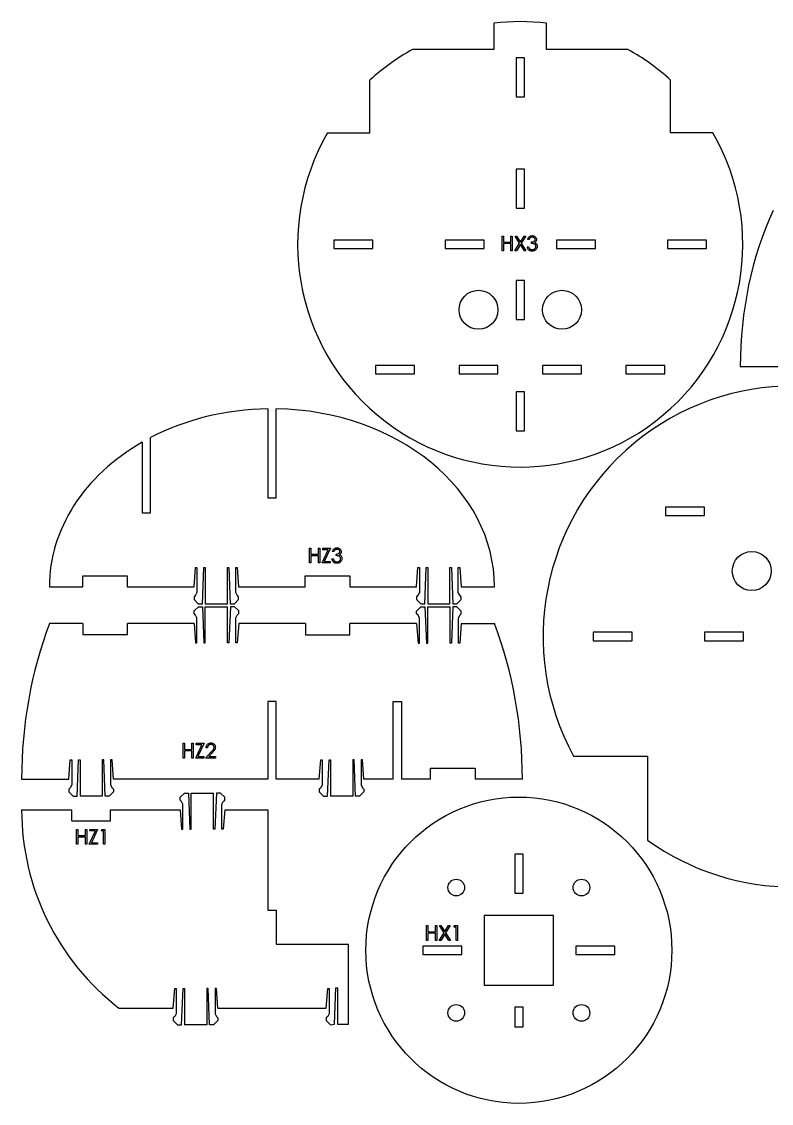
# Model space of a CAD drawing. Header units: millimetres. Extents: x 10 to 559, y -26 to 362.
# Drawn here: x 9.6 to 279.2, y -26.1 to 362.4 of the extents above; entities that cross this region are included whole.
import ezdxf

# ---------------------------------------------------------------- set-up
doc = ezdxf.new("R2010")
doc.units = ezdxf.units.MM
doc.layers.add('graveren', color=5, linetype='Continuous')
doc.layers.add('snijden', color=1, linetype='Continuous')

msp = doc.modelspace()

# ---------------------------------------------------------------- linework, layer by layer
at = {"layer": 'graveren', "linetype": 'Continuous', "flags": 128}
for points in [[(182.37, 285.43), (182.85, 285.43), (182.85, 285.43), (182.85, 283.26), (182.85, 283.26), (185.56, 283.26), (185.56, 283.26), (185.56, 285.43), (185.56, 285.43), (186.04, 285.43), (186.04, 285.43), (186.04, 280.14), (186.04, 280.14), (185.56, 280.14), (185.56, 280.14), (185.56, 282.72), (185.56, 282.72), (182.85, 282.72), (182.85, 282.72), (182.85, 280.14), (182.85, 280.14), (182.37, 280.14), (182.37, 280.14), (182.37, 285.43)], [(187.02, 285.43), (187.57, 285.43), (187.57, 285.43), (188.95, 283.27), (188.95, 283.27), (190.34, 285.43), (190.34, 285.43), (190.89, 285.43), (190.89, 285.43), (189.23, 282.84), (189.23, 282.84), (190.95, 280.14), (190.95, 280.14), (190.41, 280.14), (190.41, 280.14), (188.95, 282.41), (188.95, 282.41), (187.5, 280.14), (187.5, 280.14), (186.95, 280.14), (186.95, 280.14), (188.68, 282.84), (188.68, 282.84), (187.02, 285.43)], [(192.07, 284.21), (191.6, 284.21), (191.6, 284.21), (191.64, 284.37), (191.69, 284.52), (191.75, 284.66), (191.82, 284.79), (191.89, 284.91), (191.98, 285.02), (192.07, 285.12), (192.17, 285.21), (192.28, 285.3), (192.39, 285.37), (192.51, 285.43), (192.63, 285.48), (192.76, 285.52), (192.9, 285.54), (193.03, 285.56), (193.17, 285.57), (193.17, 285.57), (193.38, 285.56), (193.58, 285.52), (193.77, 285.46), (193.96, 285.38), (194.13, 285.27), (194.28, 285.15), (194.41, 285.02), (194.52, 284.87), (194.61, 284.7), (194.67, 284.54), (194.71, 284.37), (194.72, 284.19), (194.72, 284.19), (194.71, 284.02), (194.68, 283.87), (194.63, 283.72), (194.57, 283.58), (194.48, 283.44), (194.37, 283.32), (194.25, 283.21), (194.1, 283.1), (194.1, 283.1), (194.27, 283.02), (194.42, 282.91), (194.56, 282.79), (194.68, 282.65), (194.68, 282.65), (194.75, 282.55), (194.81, 282.44), (194.87, 282.32), (194.91, 282.21), (194.95, 282.09), (194.97, 281.97), (194.99, 281.84), (194.99, 281.71), (194.99, 281.71), (194.98, 281.49), (194.93, 281.27), (194.86, 281.06), (194.75, 280.86), (194.62, 280.66), (194.47, 280.5), (194.29, 280.35), (194.09, 280.23), (193.88, 280.13), (193.65, 280.06), (193.41, 280.02), (193.16, 280), (193.16, 280), (192.99, 280.01), (192.83, 280.03), (192.67, 280.06), (192.52, 280.1), (192.38, 280.16), (192.25, 280.23), (192.12, 280.31), (192, 280.4), (191.89, 280.51), (191.79, 280.62), (191.7, 280.75), (191.62, 280.89), (191.55, 281.04), (191.49, 281.2), (191.44, 281.38), (191.4, 281.56), (191.4, 281.56), (191.87, 281.56), (191.87, 281.56), (191.91, 281.44), (191.95, 281.33), (192, 281.22), (192.05, 281.13), (192.1, 281.04), (192.16, 280.96), (192.22, 280.89), (192.29, 280.83), (192.29, 280.83), (192.38, 280.77), (192.47, 280.71), (192.57, 280.66), (192.68, 280.62), (192.79, 280.59), (192.91, 280.56), (193.04, 280.55), (193.17, 280.55), (193.17, 280.55), (193.32, 280.55), (193.46, 280.57), (193.59, 280.59), (193.72, 280.63), (193.84, 280.68), (193.95, 280.74), (194.05, 280.8), (194.15, 280.88), (194.23, 280.97), (194.31, 281.06), (194.37, 281.15), (194.42, 281.25), (194.46, 281.34), (194.49, 281.45), (194.51, 281.56), (194.52, 281.67), (194.52, 281.67), (194.5, 281.81), (194.47, 281.96), (194.41, 282.09), (194.33, 282.23), (194.23, 282.35), (194.12, 282.46), (193.99, 282.55), (193.84, 282.62), (193.76, 282.65), (193.67, 282.68), (193.56, 282.71), (193.45, 282.73), (193.32, 282.75), (193.19, 282.76), (193.04, 282.78), (192.89, 282.79), (192.89, 282.79), (192.89, 283.33), (192.89, 283.33), (193.08, 283.34), (193.27, 283.36), (193.45, 283.4), (193.62, 283.45), (193.77, 283.52), (193.9, 283.6), (194.01, 283.68), (194.1, 283.77), (194.16, 283.87), (194.21, 283.97), (194.24, 284.08), (194.25, 284.19), (194.25, 284.19), (194.24, 284.28), (194.23, 284.36), (194.2, 284.43), (194.17, 284.51), (194.13, 284.58), (194.08, 284.65), (194.01, 284.71), (193.94, 284.78), (193.87, 284.84), (193.78, 284.89), (193.69, 284.93), (193.6, 284.96), (193.5, 284.99), (193.4, 285.01), (193.29, 285.02), (193.18, 285.02), (193.18, 285.02), (193, 285.01), (192.83, 284.98), (192.68, 284.92), (192.53, 284.84), (192.47, 284.79), (192.4, 284.73), (192.34, 284.66), (192.28, 284.59), (192.23, 284.51), (192.17, 284.42), (192.12, 284.32), (192.07, 284.21)], [(113.13, 173.31), (113.61, 173.31), (113.61, 173.31), (113.61, 171.14), (113.61, 171.14), (116.32, 171.14), (116.32, 171.14), (116.32, 173.31), (116.32, 173.31), (116.79, 173.31), (116.79, 173.31), (116.79, 168.02), (116.79, 168.02), (116.32, 168.02), (116.32, 168.02), (116.32, 170.59), (116.32, 170.59), (113.61, 170.59), (113.61, 170.59), (113.61, 168.02), (113.61, 168.02), (113.13, 168.02), (113.13, 168.02), (113.13, 173.31)], [(117.88, 172.77), (117.88, 173.31), (117.88, 173.31), (120.66, 173.31), (120.66, 173.31), (118.44, 168.56), (118.44, 168.56), (120.59, 168.56), (120.59, 168.56), (120.59, 168.02), (120.59, 168.02), (117.68, 168.02), (117.68, 168.02), (119.9, 172.77), (119.9, 172.77), (117.88, 172.77)], [(121.88, 172.09), (121.41, 172.09), (121.41, 172.09), (121.45, 172.25), (121.5, 172.39), (121.56, 172.53), (121.63, 172.66), (121.7, 172.79), (121.79, 172.9), (121.88, 173), (121.98, 173.09), (122.09, 173.17), (122.2, 173.25), (122.32, 173.31), (122.44, 173.36), (122.57, 173.39), (122.7, 173.42), (122.84, 173.44), (122.98, 173.44), (122.98, 173.44), (123.19, 173.43), (123.39, 173.4), (123.58, 173.34), (123.77, 173.25), (123.94, 173.15), (124.09, 173.03), (124.22, 172.89), (124.33, 172.74), (124.42, 172.58), (124.48, 172.41), (124.52, 172.24), (124.53, 172.07), (124.53, 172.07), (124.52, 171.9), (124.49, 171.74), (124.44, 171.59), (124.37, 171.45), (124.29, 171.32), (124.18, 171.2), (124.06, 171.09), (123.91, 170.98), (123.91, 170.98), (124.08, 170.89), (124.23, 170.79), (124.36, 170.67), (124.48, 170.53), (124.48, 170.53), (124.56, 170.42), (124.62, 170.31), (124.68, 170.2), (124.72, 170.08), (124.75, 169.96), (124.78, 169.84), (124.79, 169.72), (124.8, 169.59), (124.8, 169.59), (124.78, 169.37), (124.74, 169.15), (124.66, 168.94), (124.56, 168.73), (124.43, 168.54), (124.27, 168.37), (124.1, 168.23), (123.9, 168.1), (123.69, 168.01), (123.46, 167.94), (123.22, 167.89), (122.97, 167.88), (122.97, 167.88), (122.8, 167.89), (122.64, 167.91), (122.48, 167.94), (122.33, 167.98), (122.19, 168.04), (122.06, 168.1), (121.93, 168.18), (121.81, 168.28), (121.7, 168.38), (121.6, 168.5), (121.51, 168.63), (121.43, 168.77), (121.36, 168.92), (121.3, 169.08), (121.24, 169.25), (121.2, 169.44), (121.2, 169.44), (121.68, 169.44), (121.68, 169.44), (121.72, 169.32), (121.76, 169.21), (121.8, 169.1), (121.85, 169.01), (121.91, 168.92), (121.97, 168.84), (122.03, 168.77), (122.09, 168.71), (122.09, 168.71), (122.18, 168.64), (122.28, 168.58), (122.38, 168.53), (122.49, 168.5), (122.6, 168.46), (122.72, 168.44), (122.85, 168.43), (122.98, 168.42), (122.98, 168.42), (123.13, 168.43), (123.27, 168.44), (123.4, 168.47), (123.53, 168.51), (123.64, 168.55), (123.76, 168.61), (123.86, 168.68), (123.95, 168.76), (124.04, 168.84), (124.12, 168.93), (124.18, 169.03), (124.23, 169.12), (124.27, 169.22), (124.3, 169.33), (124.32, 169.43), (124.32, 169.54), (124.32, 169.54), (124.31, 169.69), (124.28, 169.83), (124.22, 169.97), (124.14, 170.1), (124.04, 170.23), (123.93, 170.33), (123.8, 170.42), (123.65, 170.5), (123.57, 170.53), (123.47, 170.56), (123.37, 170.58), (123.26, 170.61), (123.13, 170.62), (123, 170.64), (122.85, 170.65), (122.7, 170.66), (122.7, 170.66), (122.7, 171.21), (122.7, 171.21), (122.89, 171.21), (123.08, 171.24), (123.26, 171.27), (123.43, 171.33), (123.58, 171.4), (123.71, 171.47), (123.82, 171.56), (123.9, 171.65), (123.97, 171.75), (124.02, 171.85), (124.04, 171.96), (124.05, 172.07), (124.05, 172.07), (124.05, 172.15), (124.03, 172.23), (124.01, 172.31), (123.98, 172.39), (123.94, 172.46), (123.88, 172.53), (123.82, 172.59), (123.75, 172.65), (123.67, 172.71), (123.59, 172.76), (123.5, 172.8), (123.41, 172.84), (123.31, 172.87), (123.21, 172.89), (123.1, 172.9), (122.99, 172.9), (122.99, 172.9), (122.81, 172.89), (122.64, 172.85), (122.49, 172.8), (122.34, 172.72), (122.28, 172.66), (122.21, 172.61), (122.15, 172.54), (122.09, 172.47), (122.03, 172.38), (121.98, 172.29), (121.93, 172.19), (121.88, 172.09)], [(67.7, 103.22), (68.17, 103.22), (68.17, 103.22), (68.17, 101.05), (68.17, 101.05), (70.89, 101.05), (70.89, 101.05), (70.89, 103.22), (70.89, 103.22), (71.36, 103.22), (71.36, 103.22), (71.36, 97.93), (71.36, 97.93), (70.89, 97.93), (70.89, 97.93), (70.89, 100.51), (70.89, 100.51), (68.17, 100.51), (68.17, 100.51), (68.17, 97.93), (68.17, 97.93), (67.7, 97.93), (67.7, 97.93), (67.7, 103.22)], [(72.45, 102.68), (72.45, 103.22), (72.45, 103.22), (75.23, 103.22), (75.23, 103.22), (73.01, 98.47), (73.01, 98.47), (75.16, 98.47), (75.16, 98.47), (75.16, 97.93), (75.16, 97.93), (72.24, 97.93), (72.24, 97.93), (74.46, 102.68), (74.46, 102.68), (72.45, 102.68)], [(76.45, 101.59), (75.97, 101.59), (75.97, 101.59), (75.99, 101.78), (76.01, 101.96), (76.06, 102.13), (76.11, 102.3), (76.18, 102.45), (76.27, 102.6), (76.37, 102.73), (76.49, 102.86), (76.61, 102.98), (76.75, 103.08), (76.89, 103.16), (77.04, 103.23), (77.19, 103.29), (77.35, 103.33), (77.52, 103.35), (77.7, 103.36), (77.7, 103.36), (77.87, 103.35), (78.04, 103.33), (78.2, 103.29), (78.35, 103.24), (78.49, 103.17), (78.62, 103.09), (78.74, 103), (78.86, 102.89), (78.96, 102.77), (79.05, 102.64), (79.13, 102.51), (79.19, 102.38), (79.24, 102.24), (79.27, 102.09), (79.29, 101.94), (79.3, 101.78), (79.3, 101.78), (79.28, 101.56), (79.24, 101.35), (79.18, 101.15), (79.08, 100.95), (79.02, 100.84), (78.94, 100.73), (78.86, 100.61), (78.76, 100.49), (78.64, 100.35), (78.52, 100.2), (78.38, 100.05), (78.23, 99.89), (78.23, 99.89), (76.9, 98.47), (76.9, 98.47), (79.37, 98.47), (79.37, 98.47), (79.37, 97.93), (79.37, 97.93), (75.77, 97.93), (75.77, 97.93), (77.82, 100.12), (77.82, 100.12), (77.97, 100.28), (78.11, 100.42), (78.23, 100.56), (78.34, 100.68), (78.43, 100.8), (78.51, 100.9), (78.58, 101), (78.63, 101.08), (78.72, 101.24), (78.78, 101.4), (78.81, 101.57), (78.82, 101.74), (78.82, 101.74), (78.82, 101.85), (78.8, 101.95), (78.78, 102.05), (78.74, 102.15), (78.69, 102.24), (78.64, 102.33), (78.57, 102.42), (78.49, 102.5), (78.4, 102.57), (78.31, 102.64), (78.22, 102.69), (78.12, 102.74), (78.02, 102.77), (77.91, 102.8), (77.79, 102.81), (77.68, 102.82), (77.68, 102.82), (77.55, 102.81), (77.43, 102.8), (77.32, 102.77), (77.21, 102.73), (77.11, 102.69), (77.01, 102.64), (76.92, 102.57), (76.83, 102.49), (76.75, 102.41), (76.68, 102.32), (76.62, 102.22), (76.57, 102.11), (76.52, 101.99), (76.49, 101.87), (76.46, 101.74), (76.45, 101.59)], [(29.4, 72.27), (29.88, 72.27), (29.88, 72.27), (29.88, 70.1), (29.88, 70.1), (32.59, 70.1), (32.59, 70.1), (32.59, 72.27), (32.59, 72.27), (33.07, 72.27), (33.07, 72.27), (33.07, 66.98), (33.07, 66.98), (32.59, 66.98), (32.59, 66.98), (32.59, 69.56), (32.59, 69.56), (29.88, 69.56), (29.88, 69.56), (29.88, 66.98), (29.88, 66.98), (29.4, 66.98), (29.4, 66.98), (29.4, 72.27)], [(34.15, 71.73), (34.15, 72.27), (34.15, 72.27), (36.93, 72.27), (36.93, 72.27), (34.71, 67.52), (34.71, 67.52), (36.87, 67.52), (36.87, 67.52), (36.87, 66.98), (36.87, 66.98), (33.95, 66.98), (33.95, 66.98), (36.17, 71.73), (36.17, 71.73), (34.15, 71.73)], [(38.6, 72.27), (39.58, 72.27), (39.58, 72.27), (39.58, 66.98), (39.58, 66.98), (39.11, 66.98), (39.11, 66.98), (39.11, 71.73), (39.11, 71.73), (38.29, 71.73), (38.29, 71.73), (38.6, 72.27)], [(155.19, 37.73), (155.66, 37.73), (155.66, 37.73), (155.66, 35.56), (155.66, 35.56), (158.37, 35.56), (158.37, 35.56), (158.37, 37.73), (158.37, 37.73), (158.85, 37.73), (158.85, 37.73), (158.85, 32.44), (158.85, 32.44), (158.37, 32.44), (158.37, 32.44), (158.37, 35.02), (158.37, 35.02), (155.66, 35.02), (155.66, 35.02), (155.66, 32.44), (155.66, 32.44), (155.19, 32.44), (155.19, 32.44), (155.19, 37.73)], [(159.83, 37.73), (160.38, 37.73), (160.38, 37.73), (161.77, 35.57), (161.77, 35.57), (163.15, 37.73), (163.15, 37.73), (163.7, 37.73), (163.7, 37.73), (162.04, 35.14), (162.04, 35.14), (163.77, 32.44), (163.77, 32.44), (163.22, 32.44), (163.22, 32.44), (161.77, 34.71), (161.77, 34.71), (160.31, 32.44), (160.31, 32.44), (159.76, 32.44), (159.76, 32.44), (161.49, 35.14), (161.49, 35.14), (159.83, 37.73)], [(165.33, 37.73), (166.31, 37.73), (166.31, 37.73), (166.31, 32.44), (166.31, 32.44), (165.84, 32.44), (165.84, 32.44), (165.84, 37.19), (165.84, 37.19), (165.02, 37.19), (165.02, 37.19), (165.33, 37.73)]]:
    msp.add_lwpolyline(points, dxfattribs=at)
at = {"layer": 'snijden', "linetype": 'Continuous', "lineweight": 25}
for p, q in [((179.38, 361.87), (179.38, 352.44)), ((198.38, 352.44), (198.38, 361.87)), ((179.38, 352.44), (150.15, 352.44)), ((227.61, 352.44), (198.38, 352.44)), ((190.38, 349.44), (187.38, 349.44)), ((187.38, 349.44), (187.38, 335.44)), ((190.38, 335.44), (190.38, 349.44)), ((134.88, 322.44), (134.88, 341.46)), ((242.88, 322.44), (242.88, 341.46)), ((187.38, 335.44), (190.38, 335.44)), ((119.6, 322.44), (134.88, 322.44)), ((258.16, 322.44), (242.88, 322.44)), ((190.38, 309.44), (187.38, 309.44)), ((187.38, 309.44), (187.38, 295.44)), ((190.38, 295.44), (190.38, 309.44)), ((187.38, 295.44), (190.38, 295.44)), ((135.88, 283.94), (121.88, 283.94)), ((121.88, 283.94), (121.88, 280.94)), ((135.88, 280.94), (135.88, 283.94)), ((175.88, 283.94), (161.88, 283.94)), ((161.88, 283.94), (161.88, 280.94)), ((175.88, 280.94), (175.88, 283.94)), ((215.88, 283.94), (201.88, 283.94)), ((201.88, 283.94), (201.88, 280.94)), ((215.88, 280.94), (215.88, 283.94)), ((255.88, 283.94), (241.88, 283.94)), ((241.88, 283.94), (241.88, 280.94)), ((255.88, 280.94), (255.88, 283.94)), ((121.88, 280.94), (135.88, 280.94)), ((161.88, 280.94), (175.88, 280.94)), ((201.88, 280.94), (215.88, 280.94)), ((241.88, 280.94), (255.88, 280.94)), ((190.38, 269.44), (187.38, 269.44)), ((187.38, 269.44), (187.38, 255.44)), ((190.38, 255.44), (190.38, 269.44)), ((187.38, 255.44), (190.38, 255.44)), ((150.88, 238.94), (136.88, 238.94)), ((136.88, 238.94), (136.88, 235.94)), ((150.88, 235.94), (150.88, 238.94)), ((180.88, 238.94), (166.88, 238.94)), ((166.88, 238.94), (166.88, 235.94)), ((180.88, 235.94), (180.88, 238.94)), ((210.88, 238.94), (196.88, 238.94)), ((196.88, 238.94), (196.88, 235.94)), ((210.88, 235.94), (210.88, 238.94)), ((240.88, 238.94), (226.88, 238.94)), ((226.88, 238.94), (226.88, 235.94)), ((240.88, 235.94), (240.88, 238.94)), ((267.98, 238.61), (298.92, 238.61)), ((136.88, 235.94), (150.88, 235.94)), ((166.88, 235.94), (180.88, 235.94)), ((196.88, 235.94), (210.88, 235.94)), ((226.88, 235.94), (240.88, 235.94)), ((190.38, 229.44), (187.38, 229.44)), ((187.38, 229.44), (187.38, 215.44)), ((190.38, 215.44), (190.38, 229.44)), ((98.12, 223.36), (98.12, 191.38)), ((101.12, 191.38), (101.12, 223.36)), ((187.38, 215.44), (190.38, 215.44)), ((52.97, 211.37), (52.97, 186.05)), ((55.97, 186.05), (55.97, 213.01)), ((98.12, 191.38), (101.12, 191.38)), ((255.11, 188.09), (241.11, 188.09)), ((241.11, 188.09), (241.11, 185.09)), ((255.11, 185.09), (255.11, 188.09)), ((52.97, 186.05), (55.97, 186.05)), ((241.11, 185.09), (255.11, 185.09)), ((31.62, 163.38), (47.62, 163.38)), ((31.62, 159.38), (31.62, 163.38)), ((47.62, 163.38), (47.62, 159.38)), ((71.62, 159.38), (72.12, 166.38)), ((72.12, 166.38), (72.62, 166.38)), ((72.62, 166.38), (72.62, 157.38)), ((74.62, 153.38), (75.12, 166.38)), ((75.12, 166.38), (75.62, 166.38)), ((75.62, 166.38), (75.62, 153.38)), ((83.62, 166.38), (84.12, 166.38)), ((83.62, 153.38), (83.62, 166.38)), ((84.12, 166.38), (84.62, 153.38)), ((86.62, 166.38), (87.12, 166.38)), ((86.62, 157.38), (86.62, 166.38)), ((87.12, 166.38), (87.62, 159.38)), ((111.62, 163.38), (127.62, 163.38)), ((111.62, 159.38), (111.62, 163.38)), ((127.62, 163.38), (127.62, 159.38)), ((151.62, 159.38), (152.12, 166.38)), ((152.12, 166.38), (152.62, 166.38)), ((152.62, 166.38), (152.62, 157.38)), ((154.62, 153.38), (155.12, 166.38)), ((155.12, 166.38), (155.62, 166.38)), ((155.62, 166.38), (155.62, 153.38)), ((163.62, 166.38), (164.12, 166.38)), ((163.62, 153.38), (163.62, 166.38)), ((164.12, 166.38), (164.62, 153.38)), ((166.62, 166.38), (167.12, 166.38)), ((166.62, 157.38), (166.62, 166.38)), ((167.12, 166.38), (167.62, 159.38)), ((19.62, 159.38), (31.62, 159.38)), ((47.62, 159.38), (71.62, 159.38)), ((87.62, 159.38), (111.62, 159.38)), ((127.62, 159.38), (151.62, 159.38)), ((167.62, 159.38), (179.62, 159.38)), ((72.12, 156.38), (71.62, 155.88)), ((71.62, 155.88), (71.62, 154.88)), ((72.62, 157.38), (72.12, 156.38)), ((87.12, 156.38), (86.62, 157.38)), ((87.62, 155.88), (87.12, 156.38)), ((87.62, 154.88), (87.62, 155.88)), ((152.12, 156.38), (151.62, 155.88)), ((151.62, 155.88), (151.62, 154.88)), ((152.62, 157.38), (152.12, 156.38)), ((167.12, 156.38), (166.62, 157.38)), ((167.62, 155.88), (167.12, 156.38)), ((167.62, 154.88), (167.62, 155.88)), ((71.62, 154.88), (73.12, 153.38)), ((71.68, 150.79), (73.18, 152.29)), ((73.12, 153.38), (74.62, 153.38)), ((73.18, 152.29), (74.68, 152.29)), ((74.68, 152.29), (75.18, 139.29)), ((75.62, 153.38), (83.62, 153.38)), ((75.68, 139.29), (75.68, 152.29)), ((75.68, 152.29), (83.68, 152.29)), ((83.68, 139.29), (83.68, 152.29)), ((84.68, 152.29), (84.18, 139.29)), ((84.62, 153.38), (86.12, 153.38)), ((86.18, 152.29), (84.68, 152.29)), ((86.12, 153.38), (87.62, 154.88)), ((87.68, 150.79), (86.18, 152.29)), ((151.62, 154.88), (153.12, 153.38)), ((151.64, 150.72), (153.14, 152.22)), ((153.12, 153.38), (154.62, 153.38)), ((153.14, 152.22), (154.64, 152.22)), ((154.64, 152.22), (155.14, 139.22)), ((155.62, 153.38), (163.62, 153.38)), ((155.64, 139.22), (155.64, 152.22)), ((155.64, 152.22), (163.64, 152.22)), ((163.64, 139.22), (163.64, 152.22)), ((164.64, 152.22), (164.14, 139.22)), ((164.62, 153.38), (166.12, 153.38)), ((166.14, 152.22), (164.64, 152.22)), ((166.12, 153.38), (167.62, 154.88)), ((167.64, 150.72), (166.14, 152.22)), ((71.68, 149.79), (71.68, 150.79)), ((72.18, 149.29), (71.68, 149.79)), ((72.68, 148.29), (72.18, 149.29)), ((72.68, 139.29), (72.68, 148.29)), ((86.68, 148.29), (87.18, 149.29)), ((86.68, 139.29), (86.68, 148.29)), ((87.18, 149.29), (87.68, 149.79)), ((87.68, 149.79), (87.68, 150.79)), ((151.64, 149.72), (151.64, 150.72)), ((152.14, 149.22), (151.64, 149.72)), ((152.64, 148.22), (152.14, 149.22)), ((152.64, 139.22), (152.64, 148.22)), ((166.64, 148.22), (167.14, 149.22)), ((166.64, 139.22), (166.64, 148.22)), ((167.14, 149.22), (167.64, 149.72)), ((167.64, 149.72), (167.64, 150.72)), ((31.65, 146.29), (19.68, 146.29)), ((31.65, 146.29), (31.65, 142.29)), ((47.65, 142.29), (47.65, 146.29)), ((71.68, 146.29), (47.65, 146.29)), ((71.68, 146.29), (72.18, 139.29)), ((87.68, 146.22), (87.18, 139.29)), ((111.65, 146.22), (87.68, 146.22)), ((111.65, 146.22), (111.65, 142.22)), ((127.65, 142.22), (127.65, 146.22)), ((151.64, 146.22), (127.65, 146.22)), ((151.64, 146.22), (152.14, 139.22)), ((167.64, 146.22), (167.14, 139.22)), ((167.64, 146.22), (179.64, 146.22)), ((31.65, 142.29), (47.65, 142.29)), ((111.65, 142.22), (127.65, 142.22)), ((229.11, 143.09), (215.11, 143.09)), ((215.11, 143.09), (215.11, 140.09)), ((215.11, 140.09), (229.11, 140.09)), ((229.11, 140.09), (229.11, 143.09)), ((269.11, 143.09), (255.11, 143.09)), ((255.11, 143.09), (255.11, 140.09)), ((255.11, 140.09), (269.11, 140.09)), ((269.11, 140.09), (269.11, 143.09)), ((72.18, 139.29), (72.68, 139.29)), ((75.18, 139.29), (75.68, 139.29)), ((84.18, 139.29), (83.68, 139.29)), ((87.18, 139.29), (86.68, 139.29)), ((152.14, 139.22), (152.64, 139.22)), ((155.14, 139.22), (155.64, 139.22)), ((164.14, 139.22), (163.64, 139.22)), ((167.14, 139.22), (166.64, 139.22)), ((98.15, 118.29), (98.15, 90.29)), ((101.15, 118.29), (98.15, 118.29)), ((101.15, 90.29), (101.15, 118.29)), ((143.15, 118.29), (146.15, 118.29)), ((143.15, 90.29), (143.15, 118.29)), ((146.15, 118.29), (146.15, 90.29)), ((26.65, 90.29), (27.15, 97.29)), ((27.15, 97.29), (27.65, 97.29)), ((27.65, 97.29), (27.65, 88.29)), ((29.65, 84.29), (30.15, 97.29)), ((30.15, 97.29), (30.65, 97.29)), ((30.65, 97.29), (30.65, 84.29)), ((39.15, 97.29), (38.65, 97.29)), ((38.65, 97.29), (38.65, 84.29)), ((39.65, 84.29), (39.15, 97.29)), ((42.15, 97.29), (41.65, 97.29)), ((41.65, 97.29), (41.65, 88.29)), ((42.65, 90.29), (42.15, 97.29)), ((116.65, 90.29), (117.15, 97.29)), ((117.15, 97.29), (117.65, 97.29)), ((117.65, 97.29), (117.65, 88.29)), ((119.65, 84.29), (120.15, 97.29)), ((120.15, 97.29), (120.65, 97.29)), ((120.65, 97.29), (120.65, 84.29)), ((129.15, 97.29), (128.65, 97.29)), ((128.65, 97.29), (128.65, 84.29)), ((129.65, 84.29), (129.15, 97.29)), ((132.15, 97.29), (131.65, 97.29)), ((131.65, 97.29), (131.65, 88.29)), ((132.65, 90.29), (132.15, 97.29)), ((208.05, 98.59), (234.61, 98.59)), ((234.61, 98.59), (234.61, 68.49)), ((156.65, 94.29), (172.65, 94.29)), ((156.65, 90.29), (156.65, 94.29)), ((172.65, 94.29), (172.65, 90.29)), ((9.65, 90.29), (26.65, 90.29)), ((98.15, 90.29), (42.65, 90.29)), ((116.65, 90.29), (101.15, 90.29)), ((143.15, 90.29), (132.65, 90.29)), ((156.65, 90.29), (146.15, 90.29)), ((189.65, 90.29), (172.65, 90.29)), ((27.15, 87.29), (26.65, 86.79)), ((26.65, 86.79), (26.65, 85.79)), ((26.65, 85.79), (28.15, 84.29)), ((27.65, 88.29), (27.15, 87.29)), ((42.65, 85.79), (41.15, 84.29)), ((41.65, 88.29), (42.15, 87.29)), ((42.15, 87.29), (42.65, 86.79)), ((42.65, 86.79), (42.65, 85.79)), ((117.15, 87.29), (116.65, 86.79)), ((116.65, 86.79), (116.65, 85.79)), ((116.65, 85.79), (118.15, 84.29)), ((117.65, 88.29), (117.15, 87.29)), ((132.65, 85.79), (131.15, 84.29)), ((131.65, 88.29), (132.15, 87.29)), ((132.15, 87.29), (132.65, 86.79)), ((132.65, 86.79), (132.65, 85.79)), ((28.15, 84.29), (29.65, 84.29)), ((38.65, 84.29), (30.65, 84.29)), ((41.15, 84.29), (39.65, 84.29)), ((66.65, 83.84), (68.15, 85.34)), ((66.65, 82.84), (66.65, 83.84)), ((67.15, 82.34), (66.65, 82.84)), ((67.65, 81.34), (67.15, 82.34)), ((68.15, 85.34), (69.65, 85.34)), ((69.65, 85.34), (70.15, 72.34)), ((70.65, 72.34), (70.65, 85.34)), ((70.65, 85.34), (78.65, 85.34)), ((78.65, 72.34), (78.65, 85.34)), ((79.65, 85.34), (79.15, 72.34)), ((81.15, 85.34), (79.65, 85.34)), ((82.65, 83.84), (81.15, 85.34)), ((81.65, 81.34), (82.15, 82.34)), ((82.15, 82.34), (82.65, 82.84)), ((82.65, 82.84), (82.65, 83.84)), ((118.15, 84.29), (119.65, 84.29)), ((128.65, 84.29), (120.65, 84.29)), ((131.15, 84.29), (129.65, 84.29)), ((9.65, 79.35), (27.65, 79.35)), ((27.65, 75.35), (27.65, 79.35)), ((41.65, 75.35), (41.65, 79.35)), ((41.65, 79.35), (66.65, 79.35)), ((66.65, 79.35), (67.15, 72.34)), ((67.65, 72.34), (67.65, 81.34)), ((81.65, 72.34), (81.65, 81.34)), ((82.65, 79.35), (82.15, 72.34)), ((82.65, 79.35), (98.15, 79.35)), ((98.15, 79.35), (98.15, 43.35)), ((27.65, 75.35), (41.65, 75.35)), ((67.15, 72.34), (67.65, 72.34)), ((70.15, 72.34), (70.65, 72.34)), ((79.15, 72.34), (78.65, 72.34)), ((82.15, 72.34), (81.65, 72.34)), ((186.89, 63.4), (186.89, 49.4)), ((189.89, 63.4), (186.89, 63.4)), ((189.89, 49.4), (189.89, 63.4)), ((186.89, 49.4), (189.89, 49.4)), ((98.15, 43.35), (101.15, 43.35)), ((101.15, 43.35), (101.15, 31.11)), ((200.89, 41.4), (175.89, 41.4)), ((175.89, 41.4), (175.89, 16.4)), ((200.89, 16.4), (200.89, 41.4)), ((101.15, 31.11), (127.15, 31.11)), ((127.15, 2.37), (127.15, 31.11)), ((167.89, 30.4), (153.89, 30.4)), ((153.89, 30.4), (153.89, 27.4)), ((153.89, 27.4), (167.89, 27.4)), ((167.89, 27.4), (167.89, 30.4)), ((222.89, 30.4), (208.89, 30.4)), ((208.89, 30.4), (208.89, 27.4)), ((208.89, 27.4), (222.89, 27.4)), ((222.89, 27.4), (222.89, 30.4)), ((175.89, 16.4), (200.89, 16.4)), ((64.17, 8.11), (64.67, 15.11)), ((64.67, 15.11), (65.17, 15.11)), ((65.17, 15.11), (65.17, 6.11)), ((67.17, 2.11), (67.67, 15.11)), ((67.67, 15.11), (68.17, 15.11)), ((68.17, 15.11), (68.17, 2.11)), ((76.67, 15.11), (76.17, 15.11)), ((76.17, 15.11), (76.17, 2.11)), ((77.17, 2.11), (76.67, 15.11)), ((79.67, 15.11), (79.17, 15.11)), ((79.17, 15.11), (79.17, 6.11)), ((80.17, 8.11), (79.67, 15.11)), ((119.17, 8.11), (119.67, 15.11)), ((119.67, 15.11), (120.17, 15.11)), ((120.17, 15.11), (120.17, 6.11)), ((122.15, 2.37), (122.65, 15.37)), ((122.65, 15.37), (123.15, 15.37)), ((123.15, 15.37), (123.15, 2.37)), ((44.65, 8.11), (64.17, 8.11)), ((80.17, 8.11), (119.17, 8.11)), ((189.89, 8.4), (186.89, 8.4)), ((186.89, 8.4), (186.89, 1.4)), ((189.89, 1.4), (189.89, 8.4)), ((64.67, 5.11), (64.17, 4.61)), ((64.17, 4.61), (64.17, 3.61)), ((65.17, 6.11), (64.67, 5.11)), ((79.17, 6.11), (79.67, 5.11)), ((79.67, 5.11), (80.17, 4.61)), ((80.17, 4.61), (80.17, 3.61)), ((119.67, 5.11), (119.17, 4.61)), ((119.17, 4.61), (119.17, 3.61)), ((120.17, 6.11), (119.67, 5.11)), ((64.17, 3.61), (65.67, 2.11)), ((65.67, 2.11), (67.17, 2.11)), ((76.17, 2.11), (68.17, 2.11)), ((78.67, 2.11), (77.17, 2.11)), ((80.17, 3.61), (78.67, 2.11)), ((119.17, 3.61), (120.67, 2.11)), ((120.67, 2.11), (122.15, 2.37)), ((123.15, 2.37), (127.15, 2.37)), ((186.89, 1.4), (189.89, 1.4))]:
    msp.add_line(p, q, dxfattribs=at)
for centre, radius in [((173.88, 258.94), 7), ((203.88, 258.94), 7), ((272.11, 165.09), 7), ((188.39, 28.9), 55), ((165.89, 51.4), 3), ((210.89, 51.4), 3), ((165.89, 6.4), 3), ((210.89, 6.4), 3)]:
    msp.add_circle(centre, radius, dxfattribs=at)
for centre, radius, start, end in [((188.88, 282.44), 80, 83.18, 96.82), ((188.88, 282.44), 80, 118.955, 132.4542), ((188.88, 282.44), 80, 47.5458, 61.045), ((188.88, 282.44), 80, 150, 30), ((287.11, 141.59), 90, 331.4596, 208.5404), ((99.65, 79.35), 90, 180, 232.3301), ((287.11, 141.59), 90, 234.3147, 305.6853)]:
    msp.add_arc(centre, radius, start, end, dxfattribs=at)
for centre, major_axis, ratio, start_param, end_param in [((345.92, 238.61), (0, -105.87), 0.736157, 4.15505, 4.712389), ((99.62, 159.38), (80, 0), 0.799987, 1.589547, 2.147907), ((99.62, 159.38), (80, 0), 0.799987, 0, 1.552045), ((99.62, 159.38), (80, 0), 0.799987, 2.193342, 3.141593), ((99.65, 90.29), (0, -122.04), 0.737439, 4.235687, 4.712389), ((99.65, 90.29), (0, 122.04), 0.737439, 4.712389, 5.188408)]:
    msp.add_ellipse(centre, major_axis=major_axis, ratio=ratio, start_param=start_param, end_param=end_param, dxfattribs=at)

doc.saveas('drawing.dxf')
